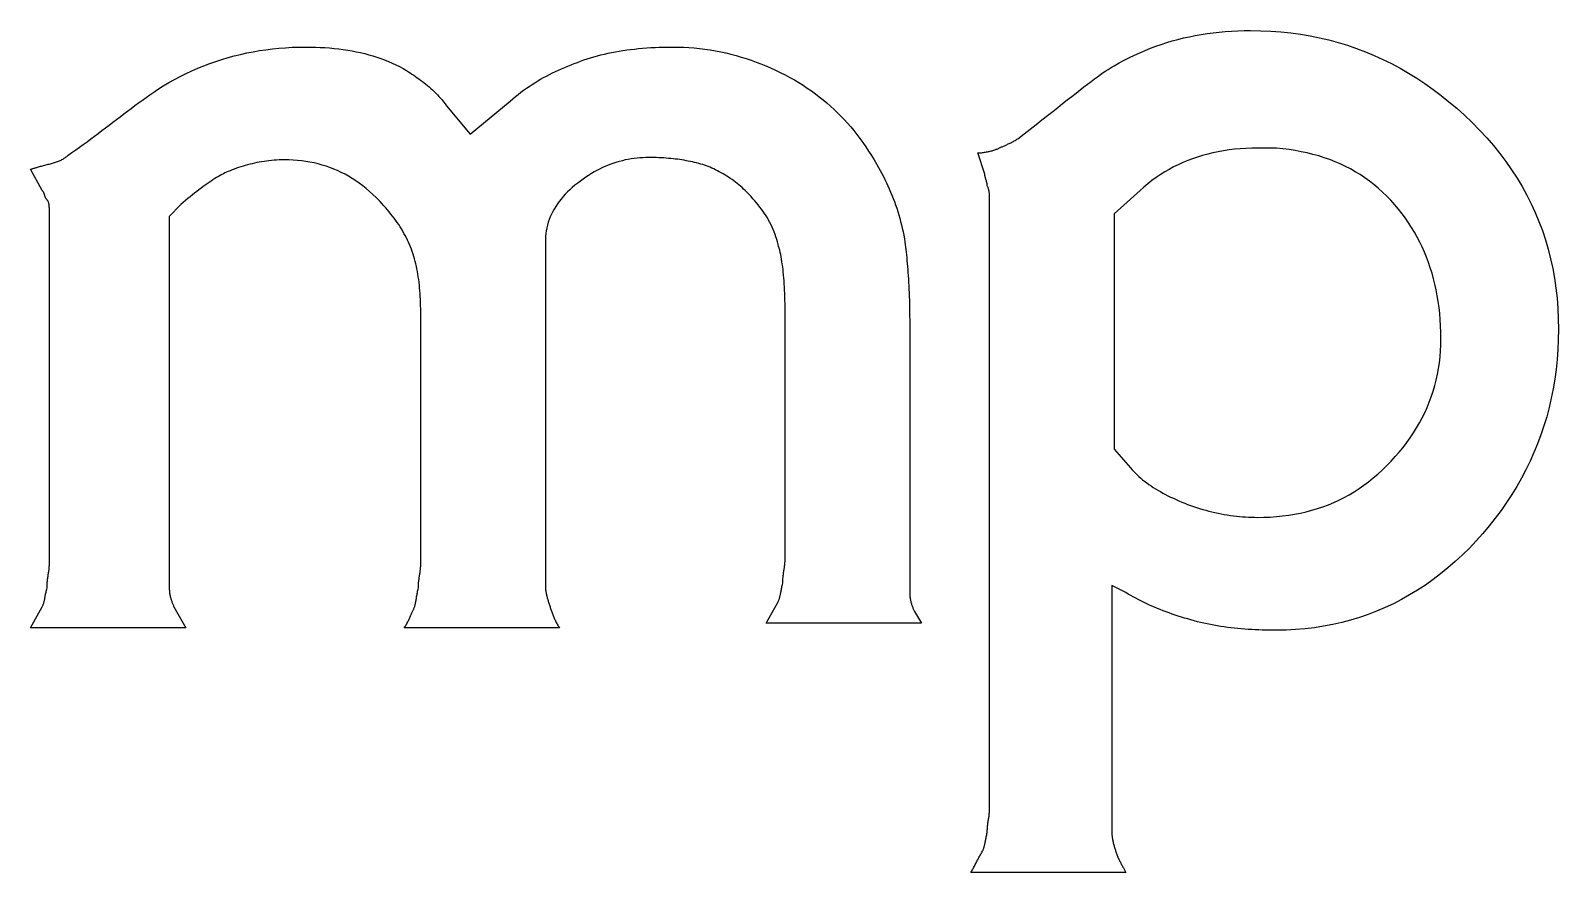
# Model space of a CAD drawing. Extents: x 18 to 129, y 140 to 152.
# Drawn here: x 81.2 to 86.84, y 139.5 to 142.61 of the extents above; entities that cross this region are included whole.
import ezdxf

# ---------------------------------------------------------------- set-up
doc = ezdxf.new("R2010")
doc.units = 0
doc.layers.add('LAYER_1', color=7, linetype='CONTINUOUS')

msp = doc.modelspace()

# ---------------------------------------------------------------- linework, layer by layer
at = {"layer": 'LAYER_1', "color": 7}
for points in [[(85.1995, 142.4819), (85.2181, 142.4925), (85.2368, 142.5027), (85.2557, 142.5124), (85.2748, 142.5217), (85.2941, 142.5305), (85.3137, 142.5389), (85.3334, 142.5468), (85.3533, 142.5542), (85.3734, 142.5612), (85.3937, 142.5678), (85.4143, 142.5739), (85.4351, 142.5796), (85.4561, 142.5848), (85.4773, 142.5895), (85.4988, 142.5938), (85.5205, 142.5977), (85.5425, 142.601), (85.5647, 142.604), (85.5871, 142.6065), (85.6098, 142.6085), (85.6328, 142.6101), (85.656, 142.6112), (85.6795, 142.6119), (85.7032, 142.6121)], [(85.7032, 142.6121), (85.741, 142.6116), (85.7783, 142.61), (85.8152, 142.6072), (85.8516, 142.6034), (85.8876, 142.5986), (85.9231, 142.5926), (85.9583, 142.5855), (85.993, 142.5774), (86.0273, 142.5682), (86.0611, 142.5579), (86.0946, 142.5465), (86.1276, 142.534), (86.1603, 142.5204), (86.1925, 142.5057), (86.2243, 142.49), (86.2557, 142.4732), (86.2868, 142.4553), (86.3174, 142.4363), (86.3477, 142.4162), (86.3776, 142.395), (86.4071, 142.3728), (86.4362, 142.3494), (86.465, 142.325), (86.4934, 142.2995)], [(81.6653, 142.395), (81.686, 142.4078), (81.7069, 142.42), (81.728, 142.4317), (81.7492, 142.4428), (81.7706, 142.4534), (81.7923, 142.4634), (81.8141, 142.4729), (81.836, 142.4819), (81.8582, 142.4903), (81.8806, 142.4982), (81.9031, 142.5055), (81.9258, 142.5123), (81.9487, 142.5185), (81.9717, 142.5242), (81.995, 142.5294), (82.0184, 142.534), (82.042, 142.538), (82.0658, 142.5416), (82.0898, 142.5446), (82.1139, 142.547), (82.1383, 142.5489), (82.1628, 142.5503), (82.1875, 142.5511), (82.2123, 142.5513)], [(82.2123, 142.5513), (82.2307, 142.5512), (82.2487, 142.5508), (82.2665, 142.5501), (82.284, 142.5491), (82.3013, 142.5479), (82.3183, 142.5463), (82.3351, 142.5445), (82.3516, 142.5423), (82.3679, 142.5399), (82.3839, 142.5371), (82.3997, 142.5341), (82.4153, 142.5307), (82.4307, 142.527), (82.4458, 142.523), (82.4607, 142.5187), (82.4754, 142.514), (82.4899, 142.509), (82.5042, 142.5037), (82.5183, 142.498), (82.5322, 142.492), (82.5458, 142.4857), (82.5593, 142.479), (82.5726, 142.4719), (82.5857, 142.4645)], [(83.2283, 142.4992), (83.2404, 142.5035), (83.2526, 142.5076), (83.265, 142.5114), (83.2776, 142.5152), (83.2903, 142.5187), (83.3032, 142.522), (83.3164, 142.5252), (83.3297, 142.5282), (83.3431, 142.531), (83.3568, 142.5336), (83.3706, 142.5361), (83.3847, 142.5383), (83.3989, 142.5404), (83.4132, 142.5423), (83.4278, 142.544), (83.4425, 142.5455), (83.4575, 142.5469), (83.4726, 142.5481), (83.4879, 142.5491), (83.5033, 142.5499), (83.519, 142.5505), (83.5348, 142.551), (83.5508, 142.5512), (83.567, 142.5513)], [(83.567, 142.5513), (83.5876, 142.5511), (83.6079, 142.5504), (83.6281, 142.5493), (83.6481, 142.5478), (83.668, 142.5458), (83.6876, 142.5433), (83.7072, 142.5405), (83.7265, 142.5372), (83.7458, 142.5335), (83.7648, 142.5294), (83.7838, 142.5248), (83.8026, 142.5199), (83.8212, 142.5145), (83.8397, 142.5087), (83.8581, 142.5026), (83.8764, 142.496), (83.8946, 142.4891), (83.9126, 142.4817), (83.9305, 142.474), (83.9483, 142.4659), (83.966, 142.4574), (83.9837, 142.4486), (84.0012, 142.4394), (84.0186, 142.4298)], [(82.9678, 142.3516), (82.9777, 142.3602), (82.9876, 142.3684), (82.9976, 142.3765), (83.0076, 142.3843), (83.0178, 142.3918), (83.0281, 142.3991), (83.0384, 142.4062), (83.0489, 142.413), (83.0594, 142.4197), (83.0701, 142.4261), (83.0808, 142.4324), (83.0916, 142.4385), (83.1025, 142.4443), (83.1135, 142.45), (83.1246, 142.4556), (83.1357, 142.461), (83.147, 142.4662), (83.1583, 142.4713), (83.1698, 142.4762), (83.1813, 142.4811), (83.1929, 142.4858), (83.2046, 142.4904), (83.2165, 142.4948), (83.2283, 142.4992)], [(84.8435, 142.2127), (84.867, 142.2309), (84.8896, 142.2485), (84.9115, 142.2656), (84.9326, 142.2821), (84.9529, 142.298), (84.9724, 142.3133), (84.9912, 142.3281), (85.0091, 142.3423), (85.0264, 142.3559), (85.0429, 142.3688), (85.0586, 142.3811), (85.0736, 142.3929), (85.0879, 142.4039), (85.1015, 142.4144), (85.1144, 142.4242), (85.1265, 142.4333), (85.138, 142.4418), (85.1488, 142.4496), (85.1589, 142.4567), (85.1683, 142.4631), (85.1771, 142.4689), (85.1852, 142.4739), (85.1927, 142.4783), (85.1995, 142.4819)], [(82.5857, 142.4645), (82.5923, 142.4602), (82.5988, 142.4558), (82.6053, 142.4514), (82.6118, 142.447), (82.6182, 142.4426), (82.6247, 142.438), (82.6311, 142.4335), (82.6375, 142.4288), (82.6439, 142.4241), (82.6502, 142.4192), (82.6566, 142.4142), (82.6628, 142.4091), (82.669, 142.4039), (82.6752, 142.3985), (82.6813, 142.393), (82.6874, 142.3873), (82.6934, 142.3814), (82.6993, 142.3754), (82.7052, 142.3691), (82.711, 142.3626), (82.7167, 142.3559), (82.7223, 142.3489), (82.7279, 142.3417), (82.7334, 142.3342)], [(84.0186, 142.4298), (84.0347, 142.4199), (84.0504, 142.4099), (84.0658, 142.3996), (84.0809, 142.3891), (84.0956, 142.3784), (84.11, 142.3675), (84.1241, 142.3563), (84.1379, 142.3449), (84.1514, 142.3331), (84.1646, 142.3211), (84.1775, 142.3089), (84.1901, 142.2963), (84.2024, 142.2833), (84.2145, 142.2701), (84.2263, 142.2565), (84.2379, 142.2426), (84.2493, 142.2283), (84.2604, 142.2136), (84.2712, 142.1986), (84.2819, 142.1831), (84.2923, 142.1673), (84.3026, 142.151), (84.3126, 142.1343), (84.3225, 142.1171)], [(81.3353, 142.1519), (81.3494, 142.1617), (81.3633, 142.1716), (81.3772, 142.1816), (81.3911, 142.1916), (81.4049, 142.2017), (81.4186, 142.2119), (81.4323, 142.2221), (81.4459, 142.2323), (81.4595, 142.2426), (81.4731, 142.2528), (81.4867, 142.2631), (81.5003, 142.2735), (81.5138, 142.2838), (81.5274, 142.2941), (81.541, 142.3044), (81.5546, 142.3146), (81.5683, 142.3249), (81.582, 142.3351), (81.5957, 142.3452), (81.6095, 142.3553), (81.6233, 142.3654), (81.6372, 142.3753), (81.6512, 142.3852), (81.6653, 142.395)], [(82.7334, 142.3342), (82.8202, 142.23), (82.9678, 142.3516)], [(86.4934, 142.2995), (86.5221, 142.2721), (86.5495, 142.2443), (86.5757, 142.216), (86.6006, 142.1873), (86.6242, 142.1581), (86.6466, 142.1284), (86.6678, 142.0983), (86.6877, 142.0676), (86.7064, 142.0365), (86.7238, 142.0049), (86.74, 141.9728), (86.755, 141.9402), (86.7688, 141.9071), (86.7813, 141.8735), (86.7927, 141.8395), (86.8028, 141.8049), (86.8117, 141.7697), (86.8195, 141.7341), (86.826, 141.698), (86.8313, 141.6613), (86.8355, 141.6241), (86.8384, 141.5864), (86.8402, 141.5481), (86.8408, 141.5093)], [(84.774, 142.1779), (84.7763, 142.179), (84.7786, 142.1801), (84.7809, 142.1812), (84.7834, 142.1823), (84.7859, 142.1834), (84.7886, 142.1846), (84.7912, 142.1858), (84.794, 142.1869), (84.7968, 142.1882), (84.7996, 142.1894), (84.8026, 142.1907), (84.8055, 142.1921), (84.8085, 142.1934), (84.8116, 142.1949), (84.8147, 142.1963), (84.8178, 142.1979), (84.8209, 142.1995), (84.8241, 142.2011), (84.8273, 142.2029), (84.8305, 142.2047), (84.8338, 142.2066), (84.837, 142.2085), (84.8402, 142.2105), (84.8435, 142.2127)], [(81.2571, 142.1171), (81.2614, 142.1182), (81.2656, 142.1193), (81.2697, 142.1204), (81.2738, 142.1215), (81.2777, 142.1227), (81.2816, 142.1238), (81.2853, 142.125), (81.289, 142.1262), (81.2925, 142.1274), (81.296, 142.1286), (81.2994, 142.1299), (81.3027, 142.1313), (81.3059, 142.1326), (81.3091, 142.1341), (81.3121, 142.1356), (81.315, 142.1371), (81.3179, 142.1387), (81.3206, 142.1404), (81.3233, 142.1421), (81.3259, 142.1439), (81.3284, 142.1458), (81.3308, 142.1477), (81.3331, 142.1498), (81.3353, 142.1519)], [(82.1342, 142.1345), (82.1245, 142.1344), (82.1148, 142.1342), (82.1053, 142.1337), (82.0958, 142.1331), (82.0865, 142.1323), (82.0772, 142.1314), (82.068, 142.1303), (82.0589, 142.129), (82.0499, 142.1276), (82.041, 142.1261), (82.0322, 142.1244), (82.0235, 142.1226), (82.0148, 142.1206), (82.0063, 142.1185), (81.9978, 142.1163), (81.9895, 142.1139), (81.9812, 142.1115), (81.973, 142.1089), (81.9649, 142.1062), (81.9569, 142.1034), (81.949, 142.1004), (81.9412, 142.0974), (81.9334, 142.0943), (81.9258, 142.0911)], [(82.4729, 141.9956), (82.4608, 142.0072), (82.4486, 142.0184), (82.4362, 142.029), (82.4236, 142.039), (82.4109, 142.0486), (82.398, 142.0576), (82.3848, 142.0661), (82.3715, 142.074), (82.3581, 142.0815), (82.3444, 142.0885), (82.3306, 142.0949), (82.3165, 142.1009), (82.3023, 142.1063), (82.288, 142.1113), (82.2734, 142.1157), (82.2587, 142.1197), (82.2437, 142.1232), (82.2286, 142.1262), (82.2133, 142.1288), (82.1979, 142.1309), (82.1822, 142.1325), (82.1664, 142.1336), (82.1504, 142.1343), (82.1342, 142.1345)], [(83.4801, 142.1432), (83.4693, 142.1431), (83.4584, 142.1426), (83.4476, 142.142), (83.4368, 142.141), (83.426, 142.1397), (83.4152, 142.1382), (83.4044, 142.1363), (83.3936, 142.1342), (83.3829, 142.1317), (83.3722, 142.129), (83.3616, 142.1259), (83.351, 142.1226), (83.3404, 142.1189), (83.3299, 142.1149), (83.3194, 142.1105), (83.309, 142.1059), (83.2987, 142.1009), (83.2884, 142.0956), (83.2782, 142.0899), (83.2681, 142.0839), (83.258, 142.0775), (83.248, 142.0708), (83.2381, 142.0638), (83.2283, 142.0564)], [(83.6799, 142.1171), (83.6723, 142.1193), (83.6647, 142.1213), (83.657, 142.1232), (83.6494, 142.1251), (83.6417, 142.1269), (83.634, 142.1285), (83.6263, 142.1301), (83.6184, 142.1316), (83.6106, 142.133), (83.6026, 142.1343), (83.5946, 142.1356), (83.5865, 142.1367), (83.5783, 142.1377), (83.5701, 142.1387), (83.5617, 142.1395), (83.5532, 142.1403), (83.5445, 142.141), (83.5358, 142.1416), (83.5269, 142.1421), (83.5179, 142.1425), (83.5087, 142.1428), (83.4993, 142.143), (83.4898, 142.1431), (83.4801, 142.1432)], [(84.6959, 142.1606), (84.6992, 142.1606), (84.7026, 142.1607), (84.706, 142.161), (84.7095, 142.1612), (84.7131, 142.1616), (84.7166, 142.1621), (84.7202, 142.1626), (84.7239, 142.1631), (84.7275, 142.1638), (84.7311, 142.1645), (84.7347, 142.1652), (84.7382, 142.166), (84.7417, 142.1668), (84.7452, 142.1677), (84.7485, 142.1686), (84.7518, 142.1696), (84.7551, 142.1706), (84.7582, 142.1716), (84.7612, 142.1726), (84.764, 142.1736), (84.7668, 142.1747), (84.7693, 142.1758), (84.7718, 142.1769), (84.774, 142.1779)], [(84.7219, 142.0824), (84.6959, 142.1606)], [(85.7292, 142.1779), (85.7077, 142.1777), (85.6864, 142.1768), (85.6653, 142.1755), (85.6446, 142.1736), (85.6242, 142.1711), (85.604, 142.1682), (85.5841, 142.1646), (85.5646, 142.1606), (85.5453, 142.1559), (85.5263, 142.1508), (85.5077, 142.1451), (85.4893, 142.1389), (85.4713, 142.1321), (85.4536, 142.1247), (85.4362, 142.1169), (85.4192, 142.1085), (85.4025, 142.0995), (85.3861, 142.09), (85.37, 142.08), (85.3543, 142.0694), (85.339, 142.0583), (85.324, 142.0466), (85.3093, 142.0344), (85.295, 142.0216)], [(86.2503, 141.9522), (86.236, 141.9692), (86.2213, 141.9854), (86.2063, 142.001), (86.1909, 142.0159), (86.1751, 142.0301), (86.159, 142.0436), (86.1424, 142.0564), (86.1255, 142.0686), (86.1082, 142.0801), (86.0904, 142.0909), (86.0723, 142.1011), (86.0538, 142.1106), (86.0349, 142.1195), (86.0155, 142.1278), (85.9958, 142.1355), (85.9756, 142.1426), (85.955, 142.149), (85.934, 142.1549), (85.9125, 142.1601), (85.8907, 142.1648), (85.8683, 142.1689), (85.8456, 142.1725), (85.8224, 142.1755), (85.7987, 142.1779)], [(81.1963, 142.0998), (81.1965, 142.0998), (81.1969, 142.0999), (81.1975, 142.1002), (81.1984, 142.1005), (81.1996, 142.1008), (81.201, 142.1013), (81.2026, 142.1018), (81.2044, 142.1023), (81.2064, 142.103), (81.2087, 142.1037), (81.2111, 142.1044), (81.2137, 142.1052), (81.2165, 142.106), (81.2195, 142.1069), (81.2226, 142.1078), (81.2259, 142.1088), (81.2294, 142.1098), (81.233, 142.1108), (81.2367, 142.1118), (81.2406, 142.1128), (81.2445, 142.1139), (81.2486, 142.115), (81.2528, 142.1161), (81.2571, 142.1171)], [(81.2398, 142.0216), (81.1963, 142.0998)], [(81.9258, 142.0911), (81.9203, 142.0888), (81.9146, 142.0862), (81.9087, 142.0834), (81.9027, 142.0803), (81.8965, 142.0769), (81.8901, 142.0733), (81.8836, 142.0695), (81.8769, 142.0654), (81.8701, 142.061), (81.8631, 142.0564), (81.856, 142.0516), (81.8487, 142.0466), (81.8413, 142.0413), (81.8338, 142.0358), (81.8261, 142.0301), (81.8184, 142.0242), (81.8105, 142.0181), (81.8024, 142.0117), (81.7943, 142.0052), (81.7861, 141.9984), (81.7777, 141.9915), (81.7693, 141.9843), (81.7607, 141.977), (81.7521, 141.9695)], [(83.8362, 142.0216), (83.8307, 142.027), (83.825, 142.0323), (83.8191, 142.0375), (83.8131, 142.0426), (83.807, 142.0475), (83.8008, 142.0524), (83.7944, 142.0572), (83.7879, 142.0618), (83.7814, 142.0663), (83.7748, 142.0707), (83.768, 142.075), (83.7613, 142.0792), (83.7545, 142.0832), (83.7476, 142.087), (83.7408, 142.0907), (83.7339, 142.0943), (83.727, 142.0977), (83.7202, 142.101), (83.7133, 142.1041), (83.7065, 142.1071), (83.6998, 142.1098), (83.6931, 142.1124), (83.6864, 142.1149), (83.6799, 142.1171)], [(84.3225, 142.1171), (84.3289, 142.1062), (84.3352, 142.0953), (84.3412, 142.0842), (84.3471, 142.073), (84.3528, 142.0617), (84.3583, 142.0504), (84.3637, 142.039), (84.3688, 142.0274), (84.3738, 142.0158), (84.3786, 142.0041), (84.3832, 141.9923), (84.3876, 141.9804), (84.3919, 141.9684), (84.396, 141.9563), (84.3998, 141.9442), (84.4036, 141.9319), (84.4071, 141.9195), (84.4104, 141.9071), (84.4136, 141.8946), (84.4166, 141.882), (84.4194, 141.8693), (84.422, 141.8565), (84.4244, 141.8436), (84.4267, 141.8306)], [(84.7306, 142.039), (84.7306, 142.0411), (84.7304, 142.0432), (84.7302, 142.0451), (84.73, 142.047), (84.7296, 142.0489), (84.7293, 142.0507), (84.7288, 142.0524), (84.7284, 142.0541), (84.7279, 142.0558), (84.7274, 142.0574), (84.7268, 142.0591), (84.7263, 142.0607), (84.7257, 142.0623), (84.7252, 142.064), (84.7247, 142.0656), (84.7242, 142.0673), (84.7237, 142.069), (84.7233, 142.0707), (84.7229, 142.0725), (84.7226, 142.0744), (84.7223, 142.0763), (84.7221, 142.0782), (84.722, 142.0803), (84.7219, 142.0824)], [(81.2571, 141.9869), (81.2561, 141.988), (81.2551, 141.9892), (81.2543, 141.9905), (81.2534, 141.9919), (81.2527, 141.9933), (81.252, 141.9948), (81.2513, 141.9963), (81.2507, 141.9978), (81.2501, 141.9994), (81.2495, 142.001), (81.249, 142.0026), (81.2485, 142.0043), (81.2479, 142.0059), (81.2474, 142.0075), (81.2468, 142.0091), (81.2462, 142.0107), (81.2456, 142.0122), (81.2449, 142.0138), (81.2442, 142.0152), (81.2435, 142.0166), (81.2426, 142.018), (81.2418, 142.0193), (81.2408, 142.0205), (81.2398, 142.0216)], [(83.2283, 142.0564), (83.2177, 142.0487), (83.2075, 142.0408), (83.1978, 142.0328), (83.1885, 142.0246), (83.1797, 142.0162), (83.1713, 142.0076), (83.1634, 141.999), (83.156, 141.9901), (83.1489, 141.9811), (83.1424, 141.972), (83.1363, 141.9627), (83.1306, 141.9532), (83.1254, 141.9437), (83.1207, 141.934), (83.1164, 141.9241), (83.1125, 141.9142), (83.1091, 141.9041), (83.1062, 141.8939), (83.1037, 141.8836), (83.1017, 141.8732), (83.1001, 141.8627), (83.099, 141.8521), (83.0983, 141.8414), (83.0981, 141.8306)], [(83.9578, 141.8219), (83.9555, 141.8316), (83.9529, 141.8411), (83.95, 141.8504), (83.9469, 141.8596), (83.9436, 141.8686), (83.94, 141.8775), (83.9361, 141.8863), (83.932, 141.8949), (83.9277, 141.9034), (83.9231, 141.9118), (83.9183, 141.9201), (83.9133, 141.9283), (83.908, 141.9364), (83.9025, 141.9444), (83.8968, 141.9523), (83.8909, 141.9602), (83.8847, 141.968), (83.8784, 141.9758), (83.8718, 141.9835), (83.8651, 141.9911), (83.8581, 141.9988), (83.851, 142.0064), (83.8437, 142.014), (83.8362, 142.0216)], [(84.7393, 141.9956), (84.7393, 141.9967), (84.7393, 141.9979), (84.7393, 141.9992), (84.7393, 142.0006), (84.7392, 142.002), (84.7392, 142.0036), (84.7391, 142.0052), (84.739, 142.0068), (84.7388, 142.0085), (84.7387, 142.0103), (84.7385, 142.0121), (84.7382, 142.014), (84.7379, 142.0159), (84.7376, 142.0179), (84.7372, 142.0199), (84.7367, 142.0219), (84.7362, 142.024), (84.7356, 142.0261), (84.735, 142.0282), (84.7343, 142.0303), (84.7335, 142.0325), (84.7326, 142.0347), (84.7317, 142.0368), (84.7306, 142.039)], [(85.295, 142.0216), (85.1995, 141.9348), (85.1995, 141.0664), (85.2603, 140.9969)], [(81.2658, 141.9522), (81.2658, 141.9533), (81.2658, 141.9545), (81.2658, 141.9558), (81.2658, 141.9571), (81.2657, 141.9586), (81.2657, 141.96), (81.2656, 141.9615), (81.2655, 141.9631), (81.2654, 141.9647), (81.2652, 141.9663), (81.265, 141.9679), (81.2647, 141.9695), (81.2644, 141.9711), (81.2641, 141.9728), (81.2637, 141.9744), (81.2633, 141.976), (81.2627, 141.9775), (81.2622, 141.979), (81.2615, 141.9805), (81.2608, 141.9819), (81.26, 141.9833), (81.2591, 141.9845), (81.2582, 141.9858), (81.2571, 141.9869)], [(81.7521, 141.9695), (81.7087, 141.9261), (81.7087, 140.6409)], [(82.6031, 141.8045), (82.5998, 141.8132), (82.5962, 141.8217), (82.5925, 141.8302), (82.5886, 141.8386), (82.5846, 141.8469), (82.5803, 141.8551), (82.5759, 141.8633), (82.5713, 141.8714), (82.5665, 141.8795), (82.5615, 141.8875), (82.5563, 141.8954), (82.551, 141.9033), (82.5455, 141.9112), (82.5398, 141.919), (82.5339, 141.9267), (82.5278, 141.9345), (82.5216, 141.9422), (82.5152, 141.9498), (82.5086, 141.9575), (82.5018, 141.9651), (82.4948, 141.9728), (82.4877, 141.9804), (82.4804, 141.988), (82.4729, 141.9956)], [(84.7393, 139.7378), (84.7393, 141.9956)], [(81.2658, 140.6409), (81.2658, 141.9522)], [(86.4066, 141.4745), (86.4063, 141.4982), (86.4055, 141.5216), (86.4041, 141.5446), (86.4022, 141.5672), (86.3998, 141.5895), (86.3968, 141.6114), (86.3933, 141.6331), (86.3892, 141.6543), (86.3846, 141.6753), (86.3794, 141.6959), (86.3737, 141.7162), (86.3675, 141.7361), (86.3607, 141.7558), (86.3534, 141.7751), (86.3455, 141.7942), (86.3371, 141.8129), (86.3281, 141.8313), (86.3187, 141.8494), (86.3086, 141.8673), (86.298, 141.8848), (86.2869, 141.9021), (86.2752, 141.919), (86.263, 141.9357), (86.2503, 141.9522)], [(82.6378, 141.5614), (82.6378, 141.5732), (82.6377, 141.5849), (82.6374, 141.5964), (82.6371, 141.6077), (82.6366, 141.6189), (82.6361, 141.6299), (82.6354, 141.6407), (82.6346, 141.6514), (82.6337, 141.662), (82.6327, 141.6724), (82.6315, 141.6826), (82.6302, 141.6927), (82.6288, 141.7027), (82.6273, 141.7125), (82.6255, 141.7223), (82.6237, 141.7318), (82.6217, 141.7413), (82.6195, 141.7507), (82.6172, 141.7599), (82.6147, 141.769), (82.6121, 141.7781), (82.6093, 141.787), (82.6063, 141.7958), (82.6031, 141.8045)], [(83.0981, 141.8306), (83.0981, 140.6496)], [(83.9838, 141.5787), (83.9838, 141.5917), (83.9836, 141.6044), (83.9834, 141.617), (83.9831, 141.6293), (83.9827, 141.6415), (83.9822, 141.6534), (83.9816, 141.6651), (83.9809, 141.6765), (83.9801, 141.6877), (83.9793, 141.6987), (83.9783, 141.7094), (83.9773, 141.7199), (83.9762, 141.73), (83.9749, 141.7399), (83.9736, 141.7495), (83.9722, 141.7589), (83.9707, 141.7679), (83.9692, 141.7766), (83.9675, 141.785), (83.9657, 141.793), (83.9639, 141.8008), (83.9619, 141.8082), (83.9599, 141.8152), (83.9578, 141.8219)], [(84.4267, 141.8306), (84.4278, 141.8218), (84.4289, 141.8127), (84.43, 141.8033), (84.431, 141.7937), (84.4321, 141.7838), (84.4331, 141.7736), (84.4341, 141.7632), (84.4351, 141.7524), (84.436, 141.7414), (84.4369, 141.7302), (84.4378, 141.7186), (84.4387, 141.7068), (84.4394, 141.6948), (84.4402, 141.6824), (84.4409, 141.6698), (84.4415, 141.6569), (84.4421, 141.6437), (84.4426, 141.6303), (84.443, 141.6166), (84.4434, 141.6026), (84.4437, 141.5884), (84.4439, 141.5739), (84.444, 141.5591), (84.4441, 141.544)], [(83.9838, 140.6583), (83.9838, 141.5787)], [(82.6378, 140.6409), (82.6378, 141.5614)], [(84.4441, 141.544), (84.4441, 140.6235)], [(86.8408, 141.5093), (86.8402, 141.4715), (86.8386, 141.4342), (86.8359, 141.3973), (86.8321, 141.3609), (86.8273, 141.325), (86.8214, 141.2895), (86.8144, 141.2544), (86.8063, 141.2198), (86.7973, 141.1857), (86.7871, 141.152), (86.7759, 141.1187), (86.7637, 141.0859), (86.7504, 141.0536), (86.7361, 141.0217), (86.7208, 140.9903), (86.7044, 140.9593), (86.687, 140.9288), (86.6686, 140.8987), (86.6491, 140.8691), (86.6287, 140.8399), (86.6072, 140.8112), (86.5848, 140.7829), (86.5613, 140.7551), (86.5368, 140.7277)], [(86.2068, 141.0056), (86.2228, 141.022), (86.2381, 141.0387), (86.2528, 141.0557), (86.2669, 141.0729), (86.2803, 141.0904), (86.293, 141.1082), (86.3051, 141.1262), (86.3165, 141.1446), (86.3273, 141.1631), (86.3374, 141.182), (86.3468, 141.2011), (86.3556, 141.2205), (86.3636, 141.2402), (86.371, 141.2602), (86.3777, 141.2804), (86.3837, 141.3009), (86.3891, 141.3216), (86.3937, 141.3427), (86.3976, 141.364), (86.4008, 141.3855), (86.4033, 141.4074), (86.4051, 141.4295), (86.4062, 141.4519), (86.4066, 141.4745)], [(85.7292, 140.8146), (85.7529, 140.8149), (85.7763, 140.8158), (85.7993, 140.8174), (85.8219, 140.8197), (85.8442, 140.8226), (85.8661, 140.8261), (85.8878, 140.8303), (85.909, 140.8352), (85.93, 140.8407), (85.9506, 140.8469), (85.9709, 140.8537), (85.9908, 140.8612), (86.0105, 140.8695), (86.0298, 140.8784), (86.0489, 140.8879), (86.0676, 140.8982), (86.086, 140.9092), (86.1041, 140.9208), (86.122, 140.9332), (86.1395, 140.9462), (86.1568, 140.96), (86.1737, 140.9745), (86.1904, 140.9897), (86.2068, 141.0056)], [(85.2603, 140.9969), (85.2659, 140.9905), (85.2717, 140.9841), (85.2778, 140.9778), (85.2842, 140.9716), (85.2908, 140.9655), (85.2976, 140.9595), (85.3047, 140.9536), (85.3121, 140.9477), (85.3197, 140.942), (85.3275, 140.9363), (85.3356, 140.9308), (85.3439, 140.9253), (85.3524, 140.9199), (85.3612, 140.9146), (85.3701, 140.9094), (85.3793, 140.9043), (85.3887, 140.8993), (85.3983, 140.8944), (85.4081, 140.8895), (85.4181, 140.8848), (85.4283, 140.8801), (85.4387, 140.8755), (85.4493, 140.8711), (85.46, 140.8667)], [(85.46, 140.8667), (85.4709, 140.8624), (85.4819, 140.8584), (85.493, 140.8545), (85.5041, 140.8508), (85.5153, 140.8472), (85.5265, 140.8439), (85.5378, 140.8407), (85.5491, 140.8377), (85.5605, 140.8349), (85.5719, 140.8323), (85.5832, 140.8299), (85.5946, 140.8276), (85.606, 140.8255), (85.6174, 140.8236), (85.6288, 140.8219), (85.6401, 140.8204), (85.6515, 140.819), (85.6628, 140.8178), (85.674, 140.8168), (85.6852, 140.816), (85.6963, 140.8154), (85.7074, 140.8149), (85.7183, 140.8147), (85.7292, 140.8146)], [(86.5368, 140.7277), (86.5116, 140.7011), (86.4858, 140.6756), (86.4595, 140.6512), (86.4327, 140.6279), (86.4054, 140.6057), (86.3775, 140.5846), (86.3492, 140.5646), (86.3204, 140.5457), (86.2911, 140.5279), (86.2613, 140.5113), (86.231, 140.4957), (86.2003, 140.4813), (86.1692, 140.4681), (86.1376, 140.4559), (86.1055, 140.4449), (86.0731, 140.4351), (86.0402, 140.4263), (86.0068, 140.4188), (85.9731, 140.4124), (85.939, 140.4071), (85.9045, 140.403), (85.8696, 140.4001), (85.8343, 140.3983), (85.7987, 140.3978)], [(81.2571, 140.5541), (81.2572, 140.5584), (81.2573, 140.5626), (81.2575, 140.5667), (81.2578, 140.5707), (81.2581, 140.5747), (81.2585, 140.5786), (81.2589, 140.5825), (81.2594, 140.5862), (81.2599, 140.5899), (81.2604, 140.5936), (81.2609, 140.5972), (81.2615, 140.6007), (81.262, 140.6042), (81.2626, 140.6077), (81.2631, 140.6111), (81.2636, 140.6145), (81.264, 140.6179), (81.2645, 140.6212), (81.2649, 140.6245), (81.2652, 140.6278), (81.2655, 140.6311), (81.2657, 140.6344), (81.2658, 140.6376), (81.2658, 140.6409)], [(82.6292, 140.5541), (82.6292, 140.5584), (82.6293, 140.5626), (82.6295, 140.5667), (82.6298, 140.5707), (82.6301, 140.5747), (82.6305, 140.5786), (82.6309, 140.5825), (82.6314, 140.5862), (82.6319, 140.5899), (82.6324, 140.5936), (82.633, 140.5972), (82.6335, 140.6007), (82.634, 140.6042), (82.6346, 140.6077), (82.6351, 140.6111), (82.6356, 140.6145), (82.6361, 140.6179), (82.6365, 140.6212), (82.6369, 140.6245), (82.6372, 140.6278), (82.6375, 140.6311), (82.6377, 140.6344), (82.6378, 140.6376), (82.6378, 140.6409)], [(83.9751, 140.5714), (83.9752, 140.5757), (83.9753, 140.5799), (83.9755, 140.5841), (83.9758, 140.5881), (83.9761, 140.5921), (83.9765, 140.596), (83.9769, 140.5998), (83.9774, 140.6036), (83.9779, 140.6073), (83.9784, 140.611), (83.9789, 140.6146), (83.9795, 140.6181), (83.98, 140.6216), (83.9805, 140.6251), (83.9811, 140.6285), (83.9816, 140.6319), (83.982, 140.6353), (83.9825, 140.6386), (83.9828, 140.6419), (83.9832, 140.6452), (83.9834, 140.6485), (83.9836, 140.6517), (83.9838, 140.655), (83.9838, 140.6583)], [(81.2398, 140.4846), (81.2408, 140.4868), (81.2418, 140.4889), (81.2426, 140.4911), (81.2435, 140.4934), (81.2442, 140.4956), (81.2449, 140.4979), (81.2456, 140.5002), (81.2462, 140.5026), (81.2468, 140.505), (81.2474, 140.5076), (81.2479, 140.5101), (81.2485, 140.5128), (81.249, 140.5156), (81.2495, 140.5184), (81.2501, 140.5214), (81.2507, 140.5245), (81.2513, 140.5277), (81.252, 140.531), (81.2527, 140.5345), (81.2534, 140.5381), (81.2543, 140.5418), (81.2551, 140.5457), (81.2561, 140.5498), (81.2571, 140.5541)], [(81.7087, 140.5541), (81.7087, 140.5508), (81.7089, 140.5476), (81.7091, 140.5443), (81.7094, 140.5411), (81.7097, 140.5379), (81.7102, 140.5347), (81.7107, 140.5315), (81.7113, 140.5283), (81.7119, 140.5252), (81.7126, 140.5221), (81.7133, 140.5191), (81.7141, 140.5161), (81.7149, 140.5131), (81.7158, 140.5102), (81.7167, 140.5073), (81.7177, 140.5045), (81.7187, 140.5018), (81.7197, 140.4991), (81.7207, 140.4965), (81.7218, 140.494), (81.7228, 140.4915), (81.7239, 140.4891), (81.725, 140.4868), (81.7261, 140.4846)], [(82.6118, 140.4759), (82.6128, 140.4781), (82.6138, 140.4804), (82.6147, 140.4828), (82.6155, 140.4853), (82.6162, 140.4879), (82.6169, 140.4906), (82.6176, 140.4933), (82.6182, 140.4962), (82.6188, 140.4991), (82.6194, 140.5021), (82.6199, 140.5053), (82.6205, 140.5085), (82.621, 140.5118), (82.6216, 140.5152), (82.6221, 140.5186), (82.6227, 140.5222), (82.6233, 140.5259), (82.624, 140.5296), (82.6247, 140.5335), (82.6255, 140.5374), (82.6263, 140.5414), (82.6272, 140.5456), (82.6281, 140.5498), (82.6292, 140.5541)], [(83.0981, 140.5627), (83.0981, 140.5595), (83.0982, 140.5562), (83.0985, 140.553), (83.0987, 140.5497), (83.0991, 140.5465), (83.0996, 140.5432), (83.1001, 140.54), (83.1006, 140.5367), (83.1013, 140.5334), (83.102, 140.5302), (83.1027, 140.5269), (83.1035, 140.5237), (83.1043, 140.5204), (83.1052, 140.5172), (83.1061, 140.5139), (83.1071, 140.5106), (83.1081, 140.5074), (83.1091, 140.5041), (83.1101, 140.5009), (83.1111, 140.4976), (83.1122, 140.4944), (83.1133, 140.4911), (83.1144, 140.4878), (83.1154, 140.4846)], [(83.9577, 140.502), (83.9588, 140.5041), (83.9597, 140.5063), (83.9606, 140.5085), (83.9614, 140.5107), (83.9622, 140.513), (83.9629, 140.5153), (83.9636, 140.5176), (83.9642, 140.52), (83.9648, 140.5224), (83.9653, 140.5249), (83.9659, 140.5275), (83.9664, 140.5302), (83.967, 140.5329), (83.9675, 140.5358), (83.9681, 140.5388), (83.9687, 140.5418), (83.9693, 140.545), (83.97, 140.5484), (83.9707, 140.5518), (83.9714, 140.5554), (83.9722, 140.5592), (83.9731, 140.5631), (83.9741, 140.5672), (83.9751, 140.5714)], [(85.2429, 140.5367), (85.1908, 140.5627), (85.1908, 139.7378)], [(84.4875, 140.4238), (83.9143, 140.4238), (83.9577, 140.502)], [(84.4441, 140.5367), (84.4441, 140.5334), (84.4443, 140.5302), (84.4445, 140.5269), (84.4448, 140.5237), (84.4451, 140.5205), (84.4456, 140.5173), (84.4461, 140.5141), (84.4467, 140.511), (84.4473, 140.5079), (84.448, 140.5048), (84.4487, 140.5017), (84.4495, 140.4987), (84.4504, 140.4957), (84.4512, 140.4928), (84.4521, 140.49), (84.4531, 140.4872), (84.4541, 140.4844), (84.4551, 140.4817), (84.4561, 140.4791), (84.4572, 140.4766), (84.4582, 140.4741), (84.4593, 140.4717), (84.4604, 140.4694), (84.4615, 140.4672)], [(85.4948, 140.4325), (85.4829, 140.4358), (85.4711, 140.4392), (85.4594, 140.4427), (85.4478, 140.4462), (85.4363, 140.4499), (85.4249, 140.4537), (85.4136, 140.4575), (85.4025, 140.4614), (85.3914, 140.4655), (85.3805, 140.4696), (85.3697, 140.4738), (85.3591, 140.4781), (85.3486, 140.4825), (85.3382, 140.4869), (85.328, 140.4915), (85.3179, 140.4962), (85.3079, 140.5009), (85.2982, 140.5058), (85.2885, 140.5107), (85.2791, 140.5157), (85.2698, 140.5208), (85.2607, 140.526), (85.2517, 140.5313), (85.2429, 140.5367)], [(81.7261, 140.4846), (81.7695, 140.4064), (81.1963, 140.4064), (81.2398, 140.4846)], [(82.577, 140.4064), (82.5792, 140.4097), (82.5812, 140.4129), (82.5832, 140.4162), (82.585, 140.4194), (82.5869, 140.4226), (82.5886, 140.4258), (82.5902, 140.429), (82.5918, 140.4322), (82.5934, 140.4353), (82.5949, 140.4384), (82.5963, 140.4414), (82.5977, 140.4444), (82.599, 140.4474), (82.6003, 140.4503), (82.6016, 140.4532), (82.6028, 140.456), (82.604, 140.4587), (82.6051, 140.4614), (82.6063, 140.464), (82.6074, 140.4665), (82.6085, 140.469), (82.6096, 140.4714), (82.6107, 140.4737), (82.6118, 140.4759)], [(83.1154, 140.4846), (83.1165, 140.4813), (83.1176, 140.4781), (83.1187, 140.4748), (83.1198, 140.4716), (83.1209, 140.4683), (83.1221, 140.4651), (83.1233, 140.4618), (83.1244, 140.4585), (83.1257, 140.4553), (83.1269, 140.452), (83.1282, 140.4488), (83.1296, 140.4455), (83.1309, 140.4423), (83.1324, 140.439), (83.1338, 140.4357), (83.1354, 140.4325), (83.137, 140.4292), (83.1386, 140.426), (83.1404, 140.4227), (83.1422, 140.4195), (83.1441, 140.4162), (83.146, 140.413), (83.148, 140.4097), (83.1502, 140.4064)], [(84.4615, 140.4672), (84.4875, 140.4238), (84.4875, 140.4238)], [(83.1502, 140.4064), (82.577, 140.4064)], [(85.7987, 140.3978), (85.7857, 140.3978), (85.7727, 140.3979), (85.7596, 140.3982), (85.7466, 140.3985), (85.7337, 140.399), (85.7207, 140.3995), (85.7077, 140.4002), (85.6948, 140.401), (85.6819, 140.4019), (85.6691, 140.4029), (85.6563, 140.4041), (85.6435, 140.4054), (85.6308, 140.4068), (85.6181, 140.4083), (85.6054, 140.4101), (85.5929, 140.4119), (85.5804, 140.4139), (85.5679, 140.4161), (85.5555, 140.4184), (85.5432, 140.4209), (85.531, 140.4235), (85.5188, 140.4263), (85.5068, 140.4293), (85.4948, 140.4325)], [(84.7306, 139.6509), (84.7307, 139.6552), (84.7308, 139.6595), (84.731, 139.6636), (84.7313, 139.6676), (84.7316, 139.6716), (84.732, 139.6755), (84.7324, 139.6793), (84.7329, 139.6831), (84.7334, 139.6868), (84.7339, 139.6905), (84.7344, 139.6941), (84.735, 139.6976), (84.7355, 139.7011), (84.736, 139.7046), (84.7366, 139.708), (84.7371, 139.7114), (84.7375, 139.7148), (84.7379, 139.7181), (84.7383, 139.7214), (84.7387, 139.7247), (84.7389, 139.728), (84.7391, 139.7313), (84.7393, 139.7345), (84.7393, 139.7378)], [(84.7132, 139.5815), (84.7143, 139.5837), (84.7152, 139.5858), (84.7161, 139.588), (84.7169, 139.5902), (84.7177, 139.5925), (84.7184, 139.5948), (84.7191, 139.5971), (84.7197, 139.5995), (84.7203, 139.6019), (84.7208, 139.6044), (84.7214, 139.607), (84.7219, 139.6097), (84.7225, 139.6125), (84.723, 139.6153), (84.7236, 139.6183), (84.7242, 139.6214), (84.7248, 139.6246), (84.7255, 139.6279), (84.7262, 139.6313), (84.7269, 139.6349), (84.7277, 139.6387), (84.7286, 139.6426), (84.7296, 139.6467), (84.7306, 139.6509)], [(85.1908, 139.6509), (85.1909, 139.6477), (85.191, 139.6444), (85.1912, 139.6412), (85.1915, 139.6379), (85.1919, 139.6347), (85.1923, 139.6314), (85.1928, 139.6282), (85.1934, 139.6249), (85.1941, 139.6216), (85.1947, 139.6184), (85.1955, 139.6151), (85.1963, 139.6119), (85.1971, 139.6086), (85.198, 139.6054), (85.1989, 139.6021), (85.1999, 139.5988), (85.2008, 139.5956), (85.2018, 139.5923), (85.2029, 139.5891), (85.2039, 139.5858), (85.205, 139.5826), (85.2061, 139.5793), (85.2071, 139.5761), (85.2082, 139.5728)], [(84.6698, 139.5033), (84.672, 139.5066), (84.674, 139.5098), (84.676, 139.5131), (84.6779, 139.5163), (84.6797, 139.5196), (84.6815, 139.5229), (84.6832, 139.5261), (84.6849, 139.5294), (84.6866, 139.5326), (84.6883, 139.5359), (84.6899, 139.5391), (84.6915, 139.5424), (84.6932, 139.5457), (84.6948, 139.5489), (84.6965, 139.5522), (84.6981, 139.5554), (84.6998, 139.5587), (84.7016, 139.5619), (84.7034, 139.5652), (84.7052, 139.5685), (84.7071, 139.5717), (84.7091, 139.575), (84.7111, 139.5782), (84.7132, 139.5815)], [(85.2082, 139.5728), (85.2093, 139.5695), (85.2106, 139.5663), (85.2118, 139.563), (85.2132, 139.5598), (85.2146, 139.5566), (85.2161, 139.5534), (85.2176, 139.5502), (85.2192, 139.5471), (85.2207, 139.5439), (85.2223, 139.5409), (85.224, 139.5378), (85.2256, 139.5348), (85.2272, 139.5318), (85.2288, 139.5289), (85.2304, 139.5261), (85.232, 139.5233), (85.2336, 139.5205), (85.2351, 139.5178), (85.2366, 139.5152), (85.238, 139.5127), (85.2393, 139.5102), (85.2406, 139.5078), (85.2418, 139.5055), (85.243, 139.5033)], [(85.243, 139.5033), (84.6698, 139.5033)]]:
    msp.add_lwpolyline(points, dxfattribs=at)
for points in [[(86.8408, 141.5093), (86.8408, 141.5093)], [(86.4066, 141.4745), (86.4066, 141.4745)]]:
    msp.add_lwpolyline(points, close=True, dxfattribs=at)
for points in [[(85.7553, 142.1779, 0), (85.7532, 142.1779, 0), (85.7511, 142.1779, 0), (85.7492, 142.1779, 0), (85.7473, 142.1779, 0), (85.7456, 142.1779, 0), (85.7439, 142.1779, 0), (85.7423, 142.1779, 0), (85.7408, 142.1779, 0), (85.7394, 142.1779, 0), (85.7381, 142.1779, 0), (85.7369, 142.1779, 0), (85.7357, 142.1779, 0), (85.7347, 142.1779, 0), (85.7338, 142.1779, 0), (85.7329, 142.1779, 0), (85.7321, 142.1779, 0), (85.7315, 142.1779, 0), (85.7309, 142.1779, 0), (85.7304, 142.1779, 0), (85.73, 142.1779, 0), (85.7296, 142.1779, 0), (85.7294, 142.1779, 0), (85.7293, 142.1779, 0), (85.7292, 142.1779, 0)], [(85.7987, 142.1779, 0), (85.7976, 142.1779, 0), (85.7964, 142.1779, 0), (85.7951, 142.1779, 0), (85.7937, 142.1779, 0), (85.7922, 142.1779, 0), (85.7907, 142.1779, 0), (85.7891, 142.1779, 0), (85.7875, 142.1779, 0), (85.7857, 142.1779, 0), (85.784, 142.1779, 0), (85.7821, 142.1779, 0), (85.7803, 142.1779, 0), (85.7783, 142.1779, 0), (85.7764, 142.1779, 0), (85.7744, 142.1779, 0), (85.7723, 142.1779, 0), (85.7703, 142.1779, 0), (85.7682, 142.1779, 0), (85.7661, 142.1779, 0), (85.7639, 142.1779, 0), (85.7618, 142.1779, 0), (85.7596, 142.1779, 0), (85.7575, 142.1779, 0), (85.7553, 142.1779, 0)], [(81.7087, 140.6409, 0), (81.7087, 140.6366, 0), (81.7087, 140.6324, 0), (81.7087, 140.6283, 0), (81.7087, 140.6242, 0), (81.7087, 140.6202, 0), (81.7087, 140.6163, 0), (81.7087, 140.6125, 0), (81.7087, 140.6087, 0), (81.7087, 140.605, 0), (81.7087, 140.6014, 0), (81.7087, 140.5978, 0), (81.7087, 140.5942, 0), (81.7087, 140.5907, 0), (81.7087, 140.5873, 0), (81.7087, 140.5838, 0), (81.7087, 140.5804, 0), (81.7087, 140.5771, 0), (81.7087, 140.5737, 0), (81.7087, 140.5704, 0), (81.7087, 140.5671, 0), (81.7087, 140.5638, 0), (81.7087, 140.5606, 0), (81.7087, 140.5573, 0), (81.7087, 140.5541, 0)], [(83.0981, 140.6496, 0), (83.0981, 140.6453, 0), (83.0981, 140.6411, 0), (83.0981, 140.6369, 0), (83.0981, 140.6329, 0), (83.0981, 140.6289, 0), (83.0981, 140.625, 0), (83.0981, 140.6212, 0), (83.0981, 140.6174, 0), (83.0981, 140.6137, 0), (83.0981, 140.6101, 0), (83.0981, 140.6065, 0), (83.0981, 140.6029, 0), (83.0981, 140.5994, 0), (83.0981, 140.5959, 0), (83.0981, 140.5925, 0), (83.0981, 140.5891, 0), (83.0981, 140.5858, 0), (83.0981, 140.5824, 0), (83.0981, 140.5791, 0), (83.0981, 140.5758, 0), (83.0981, 140.5725, 0), (83.0981, 140.5693, 0), (83.0981, 140.566, 0), (83.0981, 140.5627, 0)], [(84.4441, 140.6235, 0), (84.4441, 140.6192, 0), (84.4441, 140.615, 0), (84.4441, 140.6109, 0), (84.4441, 140.6069, 0), (84.4441, 140.6029, 0), (84.4441, 140.599, 0), (84.4441, 140.5951, 0), (84.4441, 140.5914, 0), (84.4441, 140.5877, 0), (84.4441, 140.584, 0), (84.4441, 140.5804, 0), (84.4441, 140.5769, 0), (84.4441, 140.5734, 0), (84.4441, 140.5699, 0), (84.4441, 140.5665, 0), (84.4441, 140.5631, 0), (84.4441, 140.5597, 0), (84.4441, 140.5564, 0), (84.4441, 140.5531, 0), (84.4441, 140.5498, 0), (84.4441, 140.5465, 0), (84.4441, 140.5432, 0), (84.4441, 140.54, 0), (84.4441, 140.5367, 0)], [(85.1908, 139.7378, 0), (85.1908, 139.7345, 0), (85.1908, 139.7311, 0), (85.1908, 139.7276, 0), (85.1908, 139.7241, 0), (85.1908, 139.7205, 0), (85.1908, 139.7169, 0), (85.1908, 139.7132, 0), (85.1908, 139.7095, 0), (85.1908, 139.7057, 0), (85.1908, 139.702, 0), (85.1908, 139.6982, 0), (85.1908, 139.6944, 0), (85.1908, 139.6906, 0), (85.1908, 139.6868, 0), (85.1908, 139.683, 0), (85.1908, 139.6793, 0), (85.1908, 139.6755, 0), (85.1908, 139.6718, 0), (85.1908, 139.6682, 0), (85.1908, 139.6646, 0), (85.1908, 139.6611, 0), (85.1908, 139.6576, 0), (85.1908, 139.6542, 0), (85.1908, 139.6509, 0)]]:
    msp.add_polyline3d(points, dxfattribs=at)

doc.saveas('drawing.dxf')
